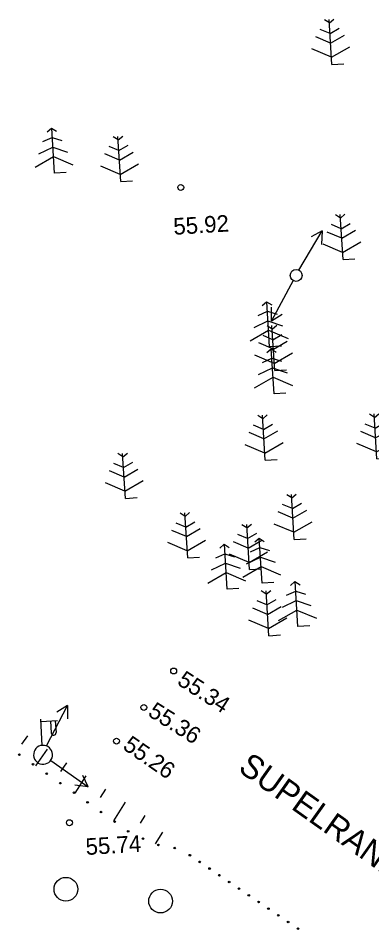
# Model space of a CAD drawing. Extents: x 641465 to 641768, y 6456798 to 6457145.
# Drawn here: x 641474.93 to 641489.85, y 6456878.72 to 6456917.23 of the extents above; entities that cross this region are included whole.
import ezdxf

# ---------------------------------------------------------------- set-up
doc = ezdxf.new("R2010")
doc.units = 0
for name, color, linetype in [('Level 10', 7, 'Continuous'), ('Level 11', 7, 'Continuous'), ('Level 12', 7, 'Continuous'), ('Level 15', 7, 'Continuous'), ('Level 17', 7, 'Continuous'), ('Level 30', 7, 'Continuous'), ('Level 4', 7, 'Continuous'), ('Level 6', 7, 'Continuous'), ('Level 7', 7, 'Continuous'), ('Level 8', 7, 'Continuous')]:
    doc.layers.add(name, color=color, linetype=linetype)

# ---------------------------------------------------------------- blocks, each defined once
blk = doc.blocks.new('AAP2')
at = {"layer": 'Level 6'}
blk.add_circle((0, 0), 34.5, dxfattribs=at)
blk = doc.blocks.new('METS2')
at = {"layer": 'Level 6'}
blk.add_circle((0, 0), 500, dxfattribs=at)
blk = doc.blocks.new('BD2')
at = {"layer": 'Level 7'}
for points in [[(-200, 1750), (-10, 1900), (200, 1750)], [(500, 0), (0, 0), (0, 1900)], [(-400, 1350), (0, 1500), (400, 1350)], [(-600, 850), (0, 1100), (600, 850)], [(-800, 300), (0, 700), (800, 300)]]:
    blk.add_lwpolyline(points, dxfattribs=at)
blk = doc.blocks.new('BM2')
at = {"layer": 'Level 7'}
for p, q in [((0, 1750), (-200, 1900)), ((0, 0), (0, 1900)), ((0, 1750), (200, 1900)), ((0, 900), (-600, 1200)), ((0, 1300), (-400, 1500)), ((0, 1300), (400, 1500)), ((0, 900), (600, 1200)), ((0, 300), (-800, 700)), ((0, 300), (800, 700)), ((0, 0), (500, 0))]:
    blk.add_line(p, q, dxfattribs=at)
blk = doc.blocks.new('NOOL3')
at = {"layer": 'Level 11'}
for p, q in [((0, 0), (1924.78, -0.19)), ((1924.78, -0.19), (1467.36, 264.49)), ((1924.78, -0.19), (1419.83, -264.81))]:
    blk.add_line(p, q, dxfattribs=at)
blk = doc.blocks.new('LP13')
at = {"layer": 'Level 11'}
for p, q in [((-10, 400), (-10, 1500)), ((-10, 1400), (700, 1400)), ((400, 1400), (400, 900)), ((600, 1400), (600, 900))]:
    blk.add_line(p, q, dxfattribs=at)
for centre, radius, start, end in [((500, 900), 100, 180, 0), ((0, 0), 400, 90, 270), ((0, 0), 400, 270, 90)]:
    blk.add_arc(centre, radius, start, end, dxfattribs=at)
blk = doc.blocks.new('PP3')
at = {"layer": 'Level 11'}
blk.add_circle((0, 0), 250, dxfattribs=at)
blk = doc.blocks.new('AAP3')
at = {"layer": 'Level 6'}
blk.add_circle((0, 0), 34.5, dxfattribs=at)
blk = doc.blocks.new('METS3')
at = {"layer": 'Level 6'}
blk.add_circle((0, 0), 500, dxfattribs=at)
blk = doc.blocks.new('BD3')
at = {"layer": 'Level 7'}
for points in [[(-200, 1750), (-10, 1900), (200, 1750)], [(500, 0), (0, 0), (0, 1900)], [(-400, 1350), (0, 1500), (400, 1350)], [(-600, 850), (0, 1100), (600, 850)], [(-800, 300), (0, 700), (800, 300)]]:
    blk.add_lwpolyline(points, dxfattribs=at)
blk = doc.blocks.new('BM3')
at = {"layer": 'Level 7'}
for p, q in [((0, 1750), (-200, 1900)), ((0, 0), (0, 1900)), ((0, 1750), (200, 1900)), ((0, 900), (-600, 1200)), ((0, 1300), (-400, 1500)), ((0, 1300), (400, 1500)), ((0, 900), (600, 1200)), ((0, 300), (-800, 700)), ((0, 300), (800, 700)), ((0, 0), (500, 0))]:
    blk.add_line(p, q, dxfattribs=at)
blk = doc.blocks.new('NOOL4')
at = {"layer": 'Level 12'}
for p, q in [((0, 0), (1924.77, -0.19)), ((1924.77, -0.19), (1467.37, 264.49)), ((1924.77, -0.19), (1419.83, -264.81))]:
    blk.add_line(p, q, dxfattribs=at)
blk = doc.blocks.new('LP14')
at = {"layer": 'Level 12'}
for p, q in [((-10, 400), (-10, 1500)), ((-10, 1400), (700, 1400)), ((400, 1400), (400, 900)), ((600, 1400), (600, 900))]:
    blk.add_line(p, q, dxfattribs=at)
for centre, radius, start, end in [((500, 900), 100, 180, 0), ((0, 0), 400, 90, 270), ((0, 0), 400, 270, 90)]:
    blk.add_arc(centre, radius, start, end, dxfattribs=at)
blk = doc.blocks.new('PP4')
at = {"layer": 'Level 12'}
blk.add_circle((0, 0), 250, dxfattribs=at)

msp = doc.modelspace()

# ---------------------------------------------------------------- linework, layer by layer
at = {"layer": 'Level 10'}
for p, q in [((641475.317, 6456886.924), (641475.062, 6456886.56)), ((641476.142, 6456886.353), (641475.648, 6456885.651)), ((641476.966, 6456885.782), (641476.703, 6456885.407)), ((641477.779, 6456885.231), (641477.308, 6456884.492)), ((641478.611, 6456884.671), (641478.382, 6456884.311)), ((641479.443, 6456884.11), (641478.945, 6456883.327)), ((641480.275, 6456883.549), (641480.074, 6456883.234)), ((641481.021, 6456882.854), (641480.704, 6456882.356))]:
    msp.add_line(p, q, dxfattribs=at)
at = {"layer": 'Level 30'}
for centre in [(641481.786, 6456910.084), (641481.486, 6456889.657), (641480.227, 6456888.115), (641479.073, 6456886.693), (641477.085, 6456883.247)]:
    msp.add_circle(centre, 0.125, dxfattribs=at)
at = {"layer": 'Level 4'}
for centre in [(641481.786, 6456910.084), (641481.486, 6456889.657), (641480.227, 6456888.115), (641479.073, 6456886.693), (641477.085, 6456883.247)]:
    msp.add_circle(centre, 0.125, dxfattribs=at)
at = {"layer": 'Level 8'}
for p, q in [((641475.317, 6456886.924), (641475.062, 6456886.56)), ((641476.142, 6456886.353), (641475.648, 6456885.651)), ((641476.966, 6456885.782), (641476.703, 6456885.407)), ((641477.779, 6456885.231), (641477.308, 6456884.492)), ((641478.611, 6456884.671), (641478.382, 6456884.311)), ((641479.443, 6456884.11), (641478.945, 6456883.327)), ((641480.275, 6456883.549), (641480.074, 6456883.234)), ((641481.021, 6456882.854), (641480.704, 6456882.356))]:
    msp.add_line(p, q, dxfattribs=at)

# ---------------------------------------------------------------- block references
at = {"layer": 'Level 11'}
for name, p, xscale, yscale, rotation in [('NOOL3', (641486.771, 6456906.591), 0.0010028689128012596, 0.0010028689128012596, 59.19934514810833), ('PP3', (641486.657, 6456906.368), 0.0010028689128012596, 0.0010028689128012594, 3.4939220207227075), ('NOOL3', (641486.536, 6456906.148), 0.0010028689128012596, 0.0010028689128012596, -118.59618089649925), ('NOOL3', (641476.115, 6456886.49), 0.0010028689128012596, 0.0010028689128012598, 62.522191814091634), ('LP13', (641475.974, 6456886.115), 0.0010028689128012596, 0.0010028689128012594, 3.4939220207227075), ('NOOL3', (641476.297, 6456885.876), 0.0010028689128012598, 0.0010028689128012596, -35.176492863169535)]:
    msp.add_blockref(name, p, dxfattribs=dict(at, xscale=xscale, yscale=yscale, rotation=rotation))
at = {"layer": 'Level 12'}
for name, p, xscale, yscale, rotation in [('NOOL4', (641486.771, 6456906.591), 0.0010028689128012607, 0.0010028689128012596, 59.19934514810833), ('PP4', (641486.657, 6456906.368), 0.0010028689128012596, 0.0010028689128012594, 3.4939220207227075), ('NOOL4', (641486.536, 6456906.148), 0.0010028689128012596, 0.0010028689128012596, -118.59618089649925), ('NOOL4', (641476.115, 6456886.49), 0.0010028689128012596, 0.0010028689128012598, 62.522191814091634), ('LP14', (641475.974, 6456886.115), 0.0010028689128012596, 0.0010028689128012594, 3.4939220207227075), ('NOOL4', (641476.297, 6456885.876), 0.0010028689128012598, 0.0010028689128012596, -35.176492863169535)]:
    msp.add_blockref(name, p, dxfattribs=dict(at, xscale=xscale, yscale=yscale, rotation=rotation))
at = {"layer": 'Level 6'}
for name, p, xscale, yscale, rotation in [('AAP2', (641474.973, 6456886.118), 0.0010028689128012596, 0.0010028689128012594, 145.27257815930463), ('AAP3', (641474.973, 6456886.118), 0.0010028689128012596, 0.0010028689128012594, 145.27257815930463), ('AAP2', (641475.55, 6456885.718), 0.0010028689128012596, 0.0010028689128012594, 145.27257815930463), ('AAP3', (641475.55, 6456885.718), 0.0010028689128012596, 0.0010028689128012594, 145.27257815930463), ('AAP2', (641476.127, 6456885.318), 0.0010028689128012596, 0.0010028689128012594, 145.27257815930463), ('AAP3', (641476.127, 6456885.318), 0.0010028689128012596, 0.0010028689128012594, 145.27257815930463), ('AAP2', (641476.704, 6456884.918), 0.0010028689128012596, 0.0010028689128012594, 145.27257815930463), ('AAP3', (641476.704, 6456884.918), 0.0010028689128012596, 0.0010028689128012594, 145.27257815930463), ('AAP2', (641477.278, 6456884.514), 0.0010028689128012598, 0.00100286891280126, 144.55000297607364), ('AAP3', (641477.278, 6456884.514), 0.0010028689128012607, 0.0010028689128012598, 144.5500029760736), ('AAP2', (641477.85, 6456884.106), 0.0010028689128012598, 0.00100286891280126, 144.55000297607364), ('AAP3', (641477.85, 6456884.106), 0.0010028689128012607, 0.0010028689128012598, 144.5500029760736), ('AAP2', (641478.421, 6456883.699), 0.0010028689128012598, 0.00100286891280126, 144.55000297607364), ('AAP3', (641478.421, 6456883.699), 0.0010028689128012607, 0.0010028689128012598, 144.5500029760736), ('AAP2', (641478.993, 6456883.292), 0.0010028689128012598, 0.00100286891280126, 144.55000297607364), ('AAP3', (641478.993, 6456883.292), 0.0010028689128012607, 0.0010028689128012598, 144.5500029760736), ('AAP2', (641479.565, 6456882.885), 0.0010028689128012598, 0.00100286891280126, 144.55000297607364), ('AAP3', (641479.565, 6456882.885), 0.0010028689128012607, 0.0010028689128012598, 144.5500029760736), ('AAP2', (641480.19, 6456882.573), 0.00100286891280126, 0.0010028689128012598, 157.16163309467535), ('AAP3', (641480.19, 6456882.573), 0.00100286891280126, 0.0010028689128012598, 157.16163309467535), ('AAP2', (641480.84, 6456882.309), 0.0010028689128012598, 0.00100286891280126, 169.06648706202017), ('AAP3', (641480.84, 6456882.309), 0.0010028689128012598, 0.00100286891280126, 169.06648706202017), ('AAP2', (641481.529, 6456882.176), 0.0010028689128012598, 0.00100286891280126, 169.06648706202017), ('AAP3', (641481.529, 6456882.176), 0.0010028689128012598, 0.00100286891280126, 169.06648706202017), ('AAP2', (641482.17, 6456881.874), 0.0010028689128012596, 0.0010028689128012598, -34.213508827732056), ('AAP3', (641482.17, 6456881.874), 0.0010028689128012596, 0.0010028689128012598, -34.213508827732056), ('AAP2', (641482.585, 6456881.592), 0.0010028689128012596, 0.0010028689128012598, -34.213508827732056), ('AAP3', (641482.585, 6456881.592), 0.0010028689128012596, 0.0010028689128012598, -34.213508827732056), ('AAP2', (641483, 6456881.31), 0.0010028689128012596, 0.0010028689128012598, -34.213508827732056), ('AAP3', (641483, 6456881.31), 0.0010028689128012596, 0.0010028689128012598, -34.213508827732056), ('AAP2', (641483.414, 6456881.028), 0.0010028689128012596, 0.0010028689128012598, -34.213508827732056), ('AAP3', (641483.414, 6456881.028), 0.0010028689128012596, 0.0010028689128012598, -34.213508827732056), ('METS2', (641476.936, 6456880.437), 0.000999899854635453, 0.000999899854635453, 2.563922020722712), ('METS3', (641476.936, 6456880.437), 0.000999899854635453, 0.000999899854635453, 2.563922020722712), ('AAP2', (641483.829, 6456880.746), 0.0010028689128012596, 0.0010028689128012598, -34.213508827732056), ('AAP3', (641483.829, 6456880.746), 0.0010028689128012596, 0.0010028689128012598, -34.213508827732056), ('METS2', (641480.934, 6456879.936), 0.000999899854635453, 0.000999899854635453, 2.563922020722712), ('METS3', (641480.934, 6456879.936), 0.000999899854635453, 0.000999899854635453, 2.563922020722712), ('AAP2', (641484.244, 6456880.464), 0.0010028689128012596, 0.0010028689128012598, -34.213508827732056), ('AAP3', (641484.244, 6456880.464), 0.0010028689128012596, 0.0010028689128012598, -34.213508827732056), ('AAP2', (641484.658, 6456880.182), 0.0010028689128012596, 0.0010028689128012598, -34.213508827732056), ('AAP3', (641484.658, 6456880.182), 0.0010028689128012596, 0.0010028689128012598, -34.213508827732056), ('AAP2', (641485.073, 6456879.9), 0.0010028689128012596, 0.0010028689128012598, -34.213508827732056), ('AAP3', (641485.073, 6456879.9), 0.0010028689128012596, 0.0010028689128012598, -34.213508827732056), ('AAP2', (641485.488, 6456879.618), 0.0010028689128012596, 0.0010028689128012598, -34.213508827732056), ('AAP3', (641485.488, 6456879.618), 0.0010028689128012596, 0.0010028689128012598, -34.213508827732056), ('AAP2', (641485.902, 6456879.336), 0.0010028689128012596, 0.0010028689128012598, -34.213508827732056), ('AAP3', (641485.902, 6456879.336), 0.0010028689128012596, 0.0010028689128012598, -34.213508827732056), ('AAP2', (641486.317, 6456879.054), 0.0010028689128012596, 0.0010028689128012598, -34.213508827732056), ('AAP3', (641486.317, 6456879.054), 0.0010028689128012596, 0.0010028689128012598, -34.213508827732056), ('AAP2', (641486.732, 6456878.772), 0.0010028689128012596, 0.0010028689128012598, -34.213508827732056), ('AAP3', (641486.732, 6456878.772), 0.0010028689128012596, 0.0010028689128012598, -34.213508827732056)]:
    msp.add_blockref(name, p, dxfattribs=dict(at, xscale=xscale, yscale=yscale, rotation=rotation))
at = {"layer": 'Level 7', "xscale": 0.0010028689128012596, "yscale": 0.0010028689128012594, "rotation": 3.4939220207227075}
for name, p in [('BM2', (641488.165, 6456915.281)), ('BM3', (641488.165, 6456915.281)), ('BD2', (641476.453, 6456910.691)), ('BD3', (641476.453, 6456910.691)), ('BM2', (641479.25, 6456910.337)), ('BM3', (641479.25, 6456910.337)), ('BM2', (641488.634, 6456907.036)), ('BM3', (641488.634, 6456907.036)), ('BD2', (641485.534, 6456903.354)), ('BD3', (641485.534, 6456903.354)), ('BM2', (641485.75, 6456902.348)), ('BM3', (641485.75, 6456902.348)), ('BD2', (641485.723, 6456901.365)), ('BD3', (641485.723, 6456901.365)), ('BM2', (641485.352, 6456898.561)), ('BM3', (641485.352, 6456898.561)), ('BM2', (641490.065, 6456898.612)), ('BM3', (641490.065, 6456898.612)), ('BM2', (641479.447, 6456896.949)), ('BM3', (641479.447, 6456896.949)), ('BM2', (641486.576, 6456895.214)), ('BM3', (641486.576, 6456895.214)), ('BM2', (641482.077, 6456894.431)), ('BM3', (641482.077, 6456894.431)), ('BM2', (641484.686, 6456893.946)), ('BM3', (641484.686, 6456893.946)), ('BD2', (641485.218, 6456893.368)), ('BD3', (641485.218, 6456893.368)), ('BD2', (641483.742, 6456893.11)), ('BD3', (641483.742, 6456893.11)), ('BD2', (641486.729, 6456891.532)), ('BD3', (641486.729, 6456891.532)), ('BM2', (641485.501, 6456891.147)), ('BM3', (641485.501, 6456891.147))]:
    msp.add_blockref(name, p, dxfattribs=at)

# ---------------------------------------------------------------- texts
at = {"layer": 'Level 15'}
msp.add_text('SUPELRANNA TN.', height=0.99989, rotation=324.6095, dxfattribs=at).set_placement((641484.161, 6456885.452))
at = {"layer": 'Level 17'}
msp.add_text('SUPELRANNA TN.', height=0.99989, rotation=324.6095, dxfattribs=at).set_placement((641484.161, 6456885.452))
at = {"layer": 'Level 30'}
for s, rotation, p in [('55.92', 3.4939, (641481.493, 6456908.082)), ('55.34', 327.1634, (641481.59, 6456889.116)), ('55.36', 327.7346, (641480.356, 6456887.791)), ('55.26', 325.3539, (641479.295, 6456886.39)), ('55.74', 3.4939, (641477.789, 6456881.881))]:
    msp.add_text(s, height=0.702, rotation=rotation, dxfattribs=at).set_placement(p)
at = {"layer": 'Level 4'}
for s, rotation, p in [('55.92', 3.4939, (641481.493, 6456908.082)), ('55.34', 327.1634, (641481.59, 6456889.116)), ('55.36', 327.7346, (641480.356, 6456887.791)), ('55.26', 325.3539, (641479.295, 6456886.39)), ('55.74', 3.4939, (641477.789, 6456881.881))]:
    msp.add_text(s, height=0.702, rotation=rotation, dxfattribs=at).set_placement(p)

doc.saveas('drawing.dxf')
